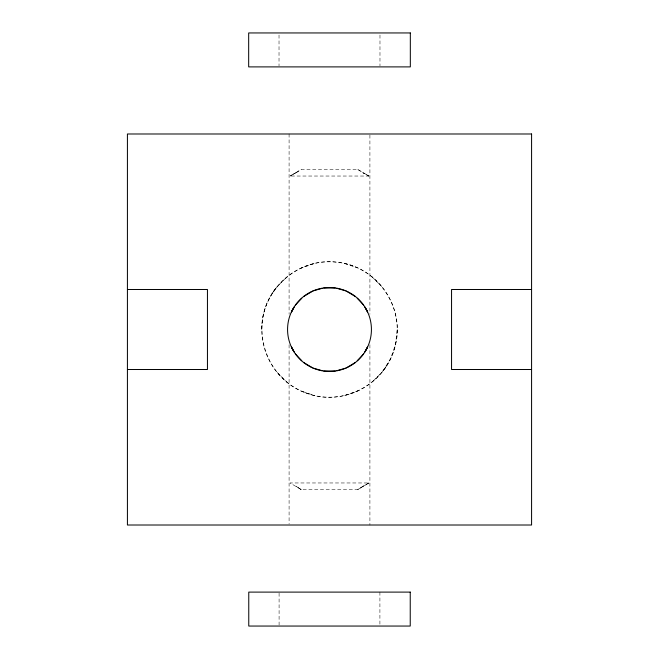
<?xml version="1.0" encoding="UTF-8"?>
<svg xmlns="http://www.w3.org/2000/svg" width="659" height="659" viewBox="0 0 659 659"><rect width="100%" height="100%" fill="white"/><g stroke="black" fill="none" stroke-linecap="round" stroke-linejoin="round"><path stroke-width="0.49" stroke-dasharray="3.29 2.47" d="M261.804 329.5C260.816 290.594 298.511 256.779 337.111 262.233C375.968 265.577 405.194 306.789 395.499 344.566C387.838 382.129 344.945 406.76 308.692 393.917C264.589 380.622 246.944 323.108 276.574 287.291M397.196 329.5A67.696 67.696 0 0 1 295.652 388.126A67.696 67.696 0 0 1 295.652 270.874A67.696 67.696 0 0 1 397.196 329.5L395.499 344.566L390.49 358.875L382.426 371.709M272.183 293.477L277.2 286.517L287.291 276.574M386.817 365.531L381.8 372.483L371.709 382.426M296.328 172.732L301.188 169.429L357.812 169.429L368.916 176.035L290.075 176.035L301.237 169.429M300.125 268.51L314.434 263.501M344.566 395.499L358.875 390.49M344.566 263.501L355.868 267.307M303.132 391.693L314.434 395.499M357.763 169.429L362.672 172.732M371.709 276.574L381.8 286.599M277.2 372.401L287.291 382.426M379.979 35.009L379.979 65.867M379.913 592.103L379.913 625.02M369.913 135.013L369.913 314.236M369.913 344.764L369.913 525.009M289.087 133.991L289.087 314.236M289.087 344.764L289.087 523.987M279.087 593.133L279.087 625.02M279.021 35.009L279.021 65.867M362.961 486.268L357.829 489.571L301.171 489.571L290.075 482.965L368.925 482.965L357.771 489.571L362.961 486.268M368.851 482.965L363.101 486.268L368.851 482.965M295.891 172.732L290.133 176.035L295.932 172.732M368.916 176.035L362.862 172.732L368.908 176.035M301.229 489.571L296.039 486.268L301.171 489.571"/><path stroke-width="0.99" d="M293.197 308.519L291.426 312.111L294.581 306.386M365.811 350.464L367.574 346.889L364.427 352.606M295.504 304.96L301.731 298.247M363.496 354.04L357.269 360.753M303.791 296.426L312.712 291.08M355.209 362.574L346.288 367.92M313.544 290.776L322.02 288.337M345.456 368.224L336.98 370.663M323.75 287.967L335.25 287.967M335.25 371.033L323.75 371.033M127.418 289.49L207.445 289.49L207.445 369.51L127.418 369.51M531.582 289.49L451.555 289.49L451.555 369.51L531.582 369.51M336.98 288.337L345.456 290.776M322.02 370.663L313.544 368.224M346.288 291.08L355.209 296.426M312.712 367.92L303.791 362.574M357.269 298.247L363.496 304.96M301.731 360.753L295.504 354.04M364.427 306.394L367.64 312.078L365.811 308.536M293.197 350.481L291.426 346.889L294.581 352.614M410.326 32.95L248.674 32.95L248.674 66.897L410.326 66.897L410.326 32.95M531.582 133.991L127.418 133.991L127.418 525.009L531.582 525.009L531.582 133.991M410.236 592.103L248.764 592.103L248.764 626.05L410.236 626.05L410.236 592.103M303.577 362.458A41.929 41.929 0 0 0 371.001 335.464A41.929 41.929 0 0 0 313.915 290.57A41.929 41.929 0 0 0 303.577 362.458"/></g></svg>
